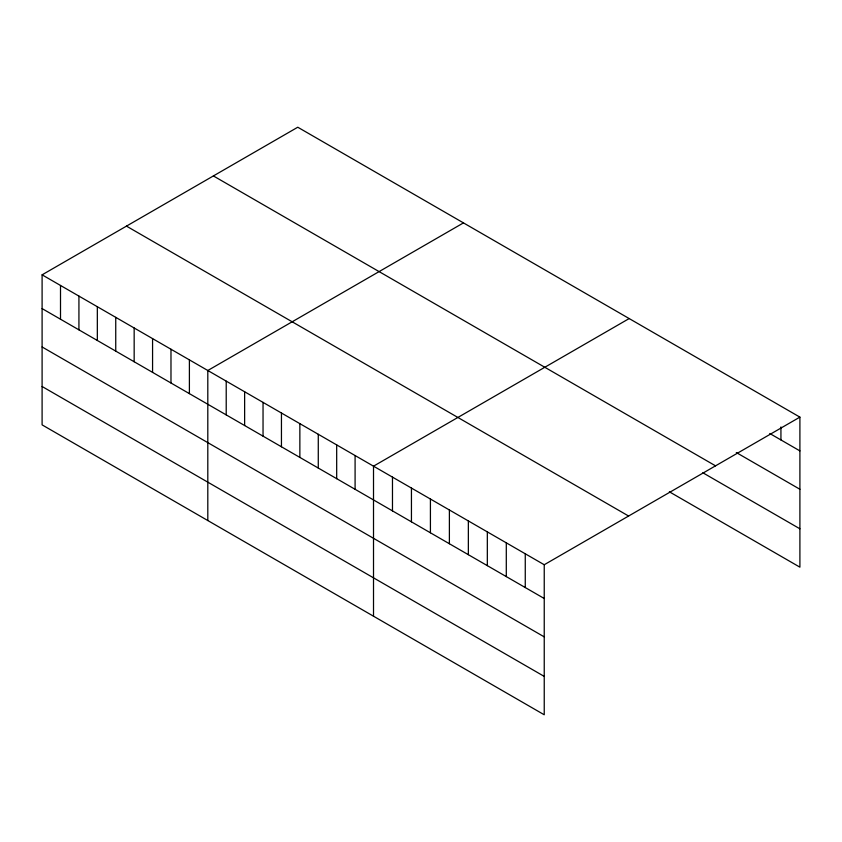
<?xml version="1.0" encoding="UTF-8"?>
<svg xmlns="http://www.w3.org/2000/svg" width="842" height="842" viewBox="0 0 842 842"><rect width="100%" height="100%" fill="white"/><g stroke="black" fill="none" stroke-linecap="round" stroke-linejoin="round"><path stroke-width="1.26" d="M42.1 274.829L544.237 564.74L544.237 714.774L42.1 424.873L42.1 274.829L297.763 127.226L799.9 417.127L799.9 567.171L669.348 491.791M463.468 222.888L207.806 370.501L207.806 520.535M629.174 318.56L373.511 466.173L373.511 616.207M544.237 564.74L799.9 417.127M769.767 433.493L799.9 450.891M736.297 452.543L799.9 489.265M213.394 175.936L715.532 465.837M702.817 472.751L799.9 528.797M126.468 226.119L628.606 516.03M42.1 308.593L544.237 598.504M42.1 346.967L544.237 636.868M42.1 386.499L544.237 676.4M780.934 426.957L780.934 439.945M525.261 553.783L525.261 587.548M506.295 542.827L506.295 576.591M487.329 531.881L487.329 565.645M468.352 520.924L468.352 554.689M449.386 509.978L449.386 543.743M430.42 499.022L430.42 532.786M411.443 488.076L411.443 521.84M392.477 477.119L392.477 510.883M355.092 455.543L355.092 489.297M336.684 444.913L336.684 478.677M318.276 434.283L318.276 468.047M299.857 423.652L299.857 457.417M281.449 413.022L281.449 446.786M263.041 402.392L263.041 436.156M244.633 391.762L244.633 425.526M226.214 381.131L226.214 414.895M189.397 359.871L189.397 393.635M170.979 349.241L170.979 383.005M152.57 338.61L152.57 372.375M134.162 327.98L134.162 361.744M115.743 317.35L115.743 351.114M97.335 306.72L97.335 340.484M78.927 296.089L78.927 329.853M60.508 285.459L60.508 319.223"/></g></svg>
